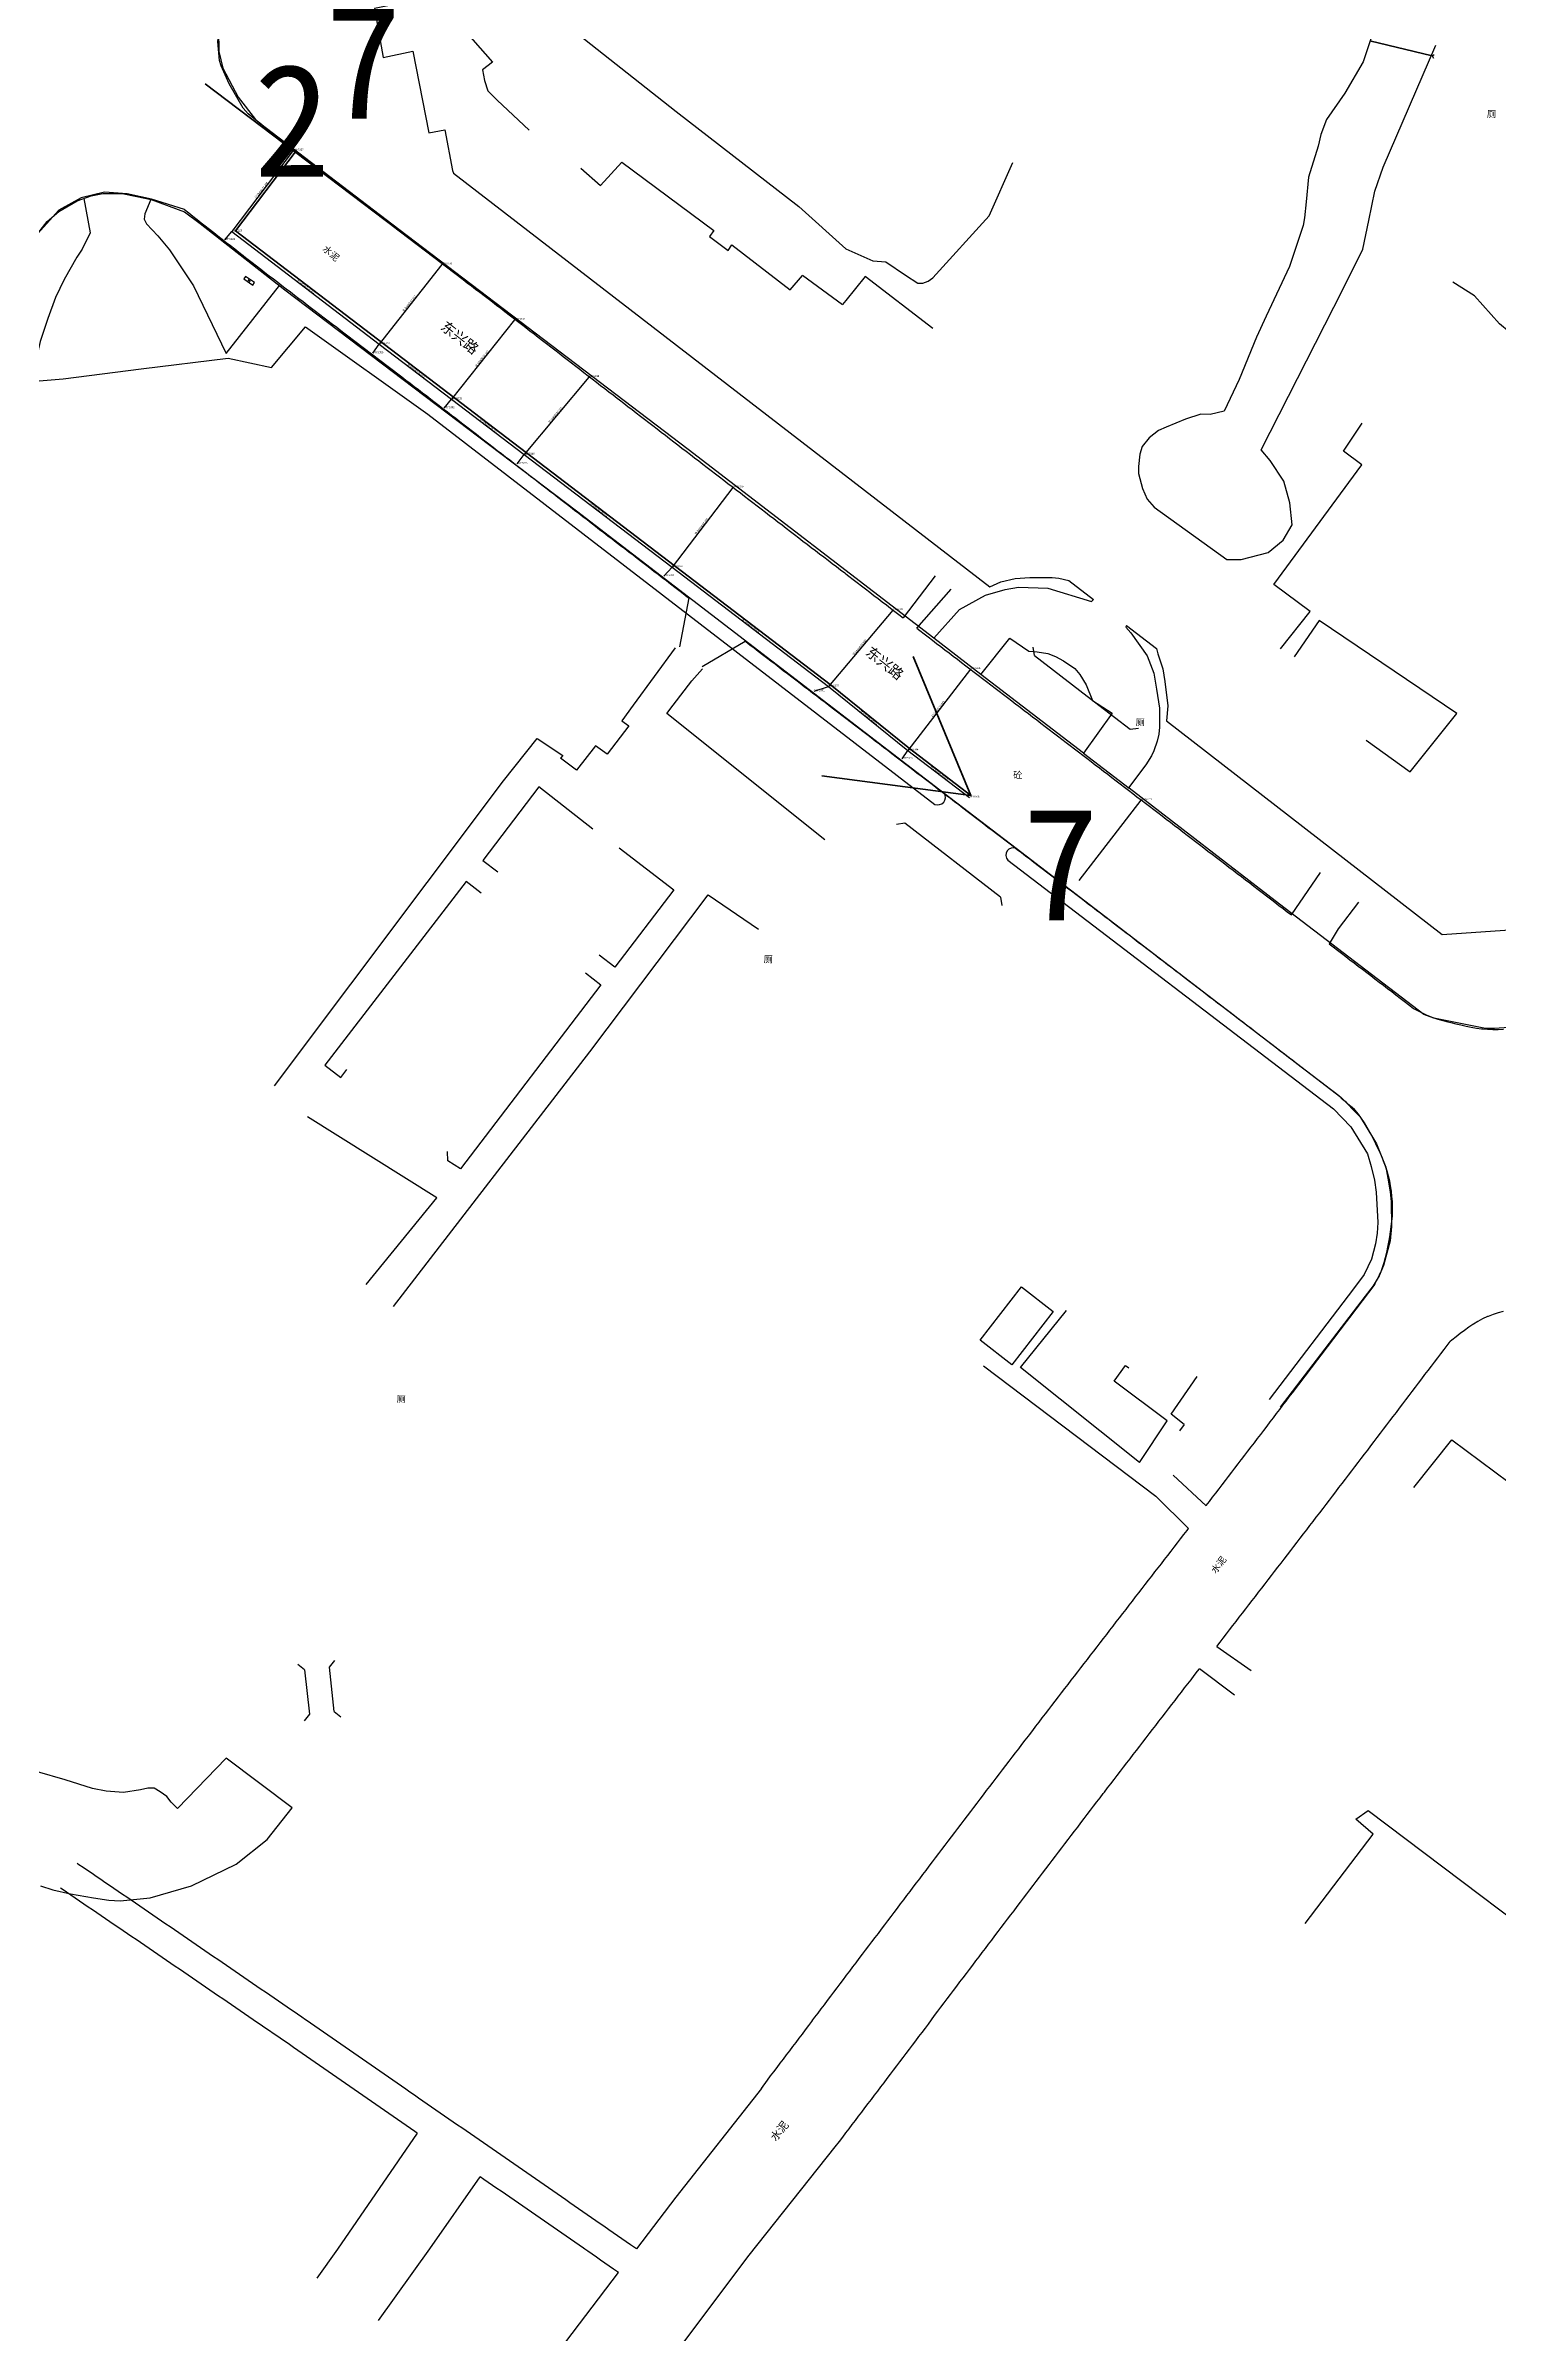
# Model space of a CAD drawing. Extents: x 563510 to 564800, y 3598549 to 3601000.
# Drawn here: x 564097.8 to 564374.2, y 3598940.2 to 3599375.4 of the extents above; entities that cross this region are included whole.
import ezdxf
from ezdxf.enums import TextEntityAlignment as Align

# ---------------------------------------------------------------- set-up
doc = ezdxf.new("R2010")
doc.units = 0
for name, color, linetype in [('____', 252, 'CONTINUOUS'), ('DLSS', 8, 'CONTINUOUS'), ('GXYZ', 8, 'CONTINUOUS'), ('JM_JM', 252, 'CONTINUOUS'), ('JT_JT', 252, 'CONTINUOUS'), ('SXSS', 5, 'CONTINUOUS'), ('YSDSX', 3, 'CONTINUOUS'), ('YSLINE', 3, 'CONTINUOUS'), ('YSLINEflow', 7, 'Continuous'), ('YSXSX', 3, 'CONTINUOUS'), ('ZBTZ', 8, 'CONTINUOUS')]:
    doc.layers.add(name, color=color, linetype=linetype)
doc.styles.add('____', font='____')
doc.styles.add('GXDBZ', font='GXDBZ')
doc.styles.add('GXXBZ', font='GXXBZ')
doc.styles.add('HZTXT', font='HZTXT')

msp = doc.modelspace()

# ---------------------------------------------------------------- linework, layer by layer
at = {"layer": 'DLSS', "linetype": 'CONTINUOUS'}
for q in [(564361.89, 3599373.74), (564361.72, 3599373.06)]:
    msp.add_line((564361.46, 3599373.48), q, dxfattribs=at)
for points in [[(564266.72, 3599262.74), (564220.01, 3599298.63), (564164.96, 3599340.45), (564149.41, 3599352.35), (564138.49, 3599360.7), (564136.32, 3599362.46), (564135.38, 3599363.55), (564132.69, 3599368.16), (564131.2, 3599371.61), (564130.88, 3599372.6), (564130.57, 3599376.2), (564131.12, 3599380.31), (564132.15, 3599383.73), (564133.69, 3599387.91), (564141.54, 3599398.77), (564158.41, 3599420.72)], [(564158.41, 3599420.72), (564172.91, 3599411.36), (564165.39, 3599399.71), (564166.27, 3599395.02), (564164.75, 3599394.58), (564165.14, 3599391.73), (564164.46, 3599391.51), (564165.96, 3599383.64), (564160.32, 3599382.5), (564161.98, 3599373.19), (564167.64, 3599374.38), (564170.7, 3599358.88), (564173.71, 3599359.43), (564175.18, 3599351.72), (564175.39, 3599351.17), (564277.39, 3599272.49), (564279.48, 3599273.45), (564282.18, 3599274.08), (564284.96, 3599274.3), (564289.21, 3599274.27), (564290.51, 3599274.16), (564292.36, 3599273.75), (564297.05, 3599270.1)], [(564117.81, 3599346.17), (564116.69, 3599343.47), (564116.57, 3599342.41), (564116.96, 3599341.53), (564119.11, 3599339.28), (564121.38, 3599336.6), (564125.93, 3599329.77), (564132.16, 3599316.91), (564142.28, 3599329.8)], [(564303.37, 3599265.19), (564309.07, 3599260.76), (564309.33, 3599259.79), (564310.28, 3599256.91), (564310.63, 3599254.54), (564311.24, 3599249.89), (564310.98, 3599247.06), (564363.39, 3599206.37), (564388.16, 3599208.13), (564405.43, 3599231.19), (564441.59, 3599277.78), (564448.61, 3599271.74), (564448.98, 3599271.29), (564449.19, 3599270.67), (564449.26, 3599270.11), (564449.02, 3599269.3)], [(564266.72, 3599262.74), (564271.6, 3599268.18), (564276.56, 3599270.94), (564280.26, 3599272.03), (564282.83, 3599272.43), (564288.38, 3599272.24), (564296.72, 3599269.72), (564297.05, 3599270.1)], [(564449.02, 3599269.3), (564448.65, 3599268.82), (564436.31, 3599252.64), (564398.76, 3599203.1), (564391.71, 3599194.16), (564390.84, 3599193.53), (564387.56, 3599191.51), (564384.18, 3599190.16), (564378.97, 3599188.96), (564376.05, 3599188.7), (564373.31, 3599188.55), (564371.63, 3599188.52), (564361.79, 3599190.46), (564359.9, 3599191.18), (564332.46, 3599212.16), (564303.85, 3599234.2)], [(564275.68, 3599255.85), (564281.18, 3599262.77), (564284.81, 3599260.27), (564286.39, 3599260.16), (564288.39, 3599259.82), (564289.88, 3599259.28), (564291.4, 3599258.47), (564293.5, 3599256.96), (564294.45, 3599255.84), (564295.69, 3599253.88), (564296.91, 3599250.92), (564300.66, 3599248.48), (564295.15, 3599240.89)], [(564303.37, 3599265.19), (564303.23, 3599264.86), (564304.21, 3599263.77), (564307.28, 3599259.37), (564308.56, 3599256.09), (564309.09, 3599253.07), (564309.64, 3599249.46), (564309.62, 3599245.81), (564309.51, 3599244.49), (564309.21, 3599243.16), (564308.55, 3599241.35), (564308.09, 3599240.4), (564307.06, 3599238.68), (564303.75, 3599234.28)], [(564295.15, 3599240.89), (564275.68, 3599255.85)]]:
    msp.add_lwpolyline(points, dxfattribs=at)
msp.add_lwpolyline([(564349.6, 3599376.38), (564361.46, 3599373.48)], close=True, dxfattribs=at)
at = {"layer": 'DLSS'}
for points in [[(564077.19, 3599315.26), (564098.08, 3599341.98), (564100.29, 3599343.87), (564103.77, 3599345.9), (564106.43, 3599346.9), (564108.71, 3599347.34), (564112.36, 3599347.34), (564115.16, 3599346.77), (564117.89, 3599346.16), (564124.2, 3599343.85), (564127.2, 3599341.64), (564143.28, 3599329.02), (564198.78, 3599286.94), (564268.69, 3599233.29)], [(564282.35, 3599222.8), (564344.1, 3599175.49), (564347.7, 3599171.8), (564348.46, 3599170.58), (564350.89, 3599166.61), (564352.66, 3599162.12), (564353.08, 3599160.04), (564353.47, 3599157.43), (564353.68, 3599155.65), (564353.78, 3599150.89), (564353.47, 3599148.17), (564352.21, 3599143.42), (564351.42, 3599141.48), (564350.27, 3599139.61), (564348.76, 3599137.63), (564332.57, 3599116.48)]]:
    msp.add_lwpolyline(points, dxfattribs=at)
at = {"layer": 'DLSS', "linetype": 'CONTINUOUS'}
for points in [[(564105.04, 3599346.37), (564106.28, 3599339.85), (564104.72, 3599336.75), (564103.72, 3599335.23), (564101.3, 3599330.97), (564099.7, 3599327.55), (564098.22, 3599323.54), (564096.78, 3599319.18), (564095.03, 3599311.58), (564101.14, 3599312.1), (564115.96, 3599313.97), (564132.51, 3599316.03), (564140.78, 3599314.2), (564147.21, 3599321.96), (564170.5, 3599305.33), (564266.92, 3599231.15, 0.728727), (564268.69, 3599233.29, 0.728727)], [(564282.35, 3599222.8, 0.798218), (564280.77, 3599220.53), (564280.77, 3599220.53), (564342.7, 3599173.22), (564346.02, 3599169.8), (564349.17, 3599164.68), (564349.88, 3599162.3), (564350.54, 3599159.68), (564350.84, 3599157.42), (564351.15, 3599151.64), (564351.05, 3599149.57), (564350.7, 3599147.57), (564349.96, 3599144.63), (564348.58, 3599141.75), (564346.51, 3599139.01), (564330.5, 3599117.97)]]:
    msp.add_lwpolyline(points, format="xyb", dxfattribs=at)
at = {"layer": 'GXYZ', "linetype": 'CONTINUOUS'}
for p, q in [((564135.82, 3599331.56), (564135.48, 3599331.07)), ((564135.48, 3599331.07), (564137.19, 3599329.89)), ((564137.53, 3599330.39), (564135.82, 3599331.56)), ((564136.29, 3599330.87), (564136.72, 3599330.58)), ((564137.19, 3599329.89), (564137.53, 3599330.39))]:
    msp.add_line(p, q, dxfattribs=at)
msp.add_lwpolyline([(564136.71, 3599330.59), (564136.3, 3599330.87)], dxfattribs=at)
at = {"layer": 'JT_JT', "linetype": 'CONTINUOUS'}
for p, q in [((564285.84, 3599259.46), (564285.63, 3599261.05)), ((564285.84, 3599259.46), (564298.1, 3599250)), ((564298.1, 3599250), (564304.04, 3599245.42)), ((564304.04, 3599245.42), (564305.63, 3599245.62)), ((564261.22, 3599227.54), (564259.63, 3599227.34)), ((564279.42, 3599213.5), (564261.22, 3599227.54)), ((564279.42, 3599213.5), (564279.63, 3599211.91)), ((564147.03, 3599066.57), (564145.78, 3599067.57)), ((564151.77, 3599067.09), (564152.77, 3599068.34)), ((564152.7, 3599058.63), (564151.77, 3599067.09)), ((564147.03, 3599066.57), (564147.96, 3599058.11)), ((564147.96, 3599058.11), (564146.96, 3599056.86)), ((564152.7, 3599058.63), (564153.95, 3599057.63))]:
    msp.add_line(p, q, dxfattribs=at)
for points in [[(564204.94, 3599413.67), (564187.42, 3599388.65), (564187.79, 3599387.02), (564188.88, 3599385.76), (564217.7, 3599362.91), (564241.02, 3599344.85), (564249.95, 3599336.79), (564250, 3599336.77)], [(564155.71, 3599405.16), (564149.86, 3599409.63), (564141.46, 3599398.68), (564135.81, 3599391.27), (564133.32, 3599387.36), (564131.77, 3599382.83), (564130.69, 3599378.36), (564130.75, 3599374.3), (564131.49, 3599371.17), (564134.41, 3599365.66), (564137.73, 3599361.37)], [(564155.98, 3599405.11), (564179.61, 3599386.65), (564175.28, 3599380.82), (564182.8, 3599372.3), (564180.9, 3599370.84), (564181.24, 3599368.8), (564181.91, 3599366.85), (564183.64, 3599365.09), (564189.76, 3599359.35)], [(564137.73, 3599361.37), (564138.51, 3599360.75), (564139.3, 3599360.13), (564140.08, 3599359.51), (564140.87, 3599358.89), (564141.66, 3599358.27), (564142.44, 3599357.65), (564143.23, 3599357.04), (564144.01, 3599356.42), (564144.8, 3599355.8), (564145.59, 3599355.18), (564146.37, 3599354.57), (564147.16, 3599353.95), (564147.95, 3599353.34), (564148.74, 3599352.72), (564148.88, 3599352.62), (564149.67, 3599352), (564150.46, 3599351.39), (564151.25, 3599350.77), (564152.04, 3599350.16), (564152.83, 3599349.55), (564153.62, 3599348.94), (564154.42, 3599348.33), (564155.21, 3599347.72), (564156, 3599347.11), (564156.8, 3599346.5), (564157.59, 3599345.9), (564158.38, 3599345.29), (564159.18, 3599344.68), (564159.97, 3599344.07), (564160.77, 3599343.47), (564161.56, 3599342.86), (564162.36, 3599342.26), (564163.15, 3599341.65), (564163.95, 3599341.04), (564164.75, 3599340.44), (564165.54, 3599339.83), (564166.34, 3599339.23), (564167.14, 3599338.62), (564167.93, 3599338.02), (564168.73, 3599337.41), (564169.52, 3599336.81), (564170.32, 3599336.2), (564171.12, 3599335.6), (564171.91, 3599334.99), (564172.71, 3599334.39), (564173.5, 3599333.78), (564174.3, 3599333.18), (564175.09, 3599332.57), (564175.89, 3599331.96), (564176.69, 3599331.36), (564177.2, 3599330.97), (564177.99, 3599330.36), (564178.79, 3599329.75), (564179.58, 3599329.14), (564180.38, 3599328.54), (564181.17, 3599327.93), (564181.96, 3599327.32), (564182.76, 3599326.71), (564183.55, 3599326.1), (564184.34, 3599325.49), (564185.14, 3599324.88), (564185.93, 3599324.27), (564186.72, 3599323.66), (564187.51, 3599323.05), (564188.31, 3599322.44), (564189.1, 3599321.83), (564189.89, 3599321.22), (564190.68, 3599320.61), (564191.47, 3599320), (564192.27, 3599319.39), (564193.06, 3599318.78), (564193.85, 3599318.17), (564194.64, 3599317.56), (564195.43, 3599316.94), (564196.22, 3599316.33), (564197.01, 3599315.72), (564197.81, 3599315.11), (564198.6, 3599314.5), (564199.39, 3599313.89), (564200.18, 3599313.28), (564200.97, 3599312.66), (564201.76, 3599312.05), (564202.55, 3599311.44), (564203.34, 3599310.83), (564204.14, 3599310.22), (564204.93, 3599309.61), (564205.72, 3599309), (564206.51, 3599308.38), (564206.94, 3599308.05), (564207.73, 3599307.44), (564208.53, 3599306.83), (564209.32, 3599306.22), (564210.11, 3599305.61), (564210.9, 3599305), (564211.69, 3599304.39), (564212.49, 3599303.78), (564213.28, 3599303.17), (564214.07, 3599302.56), (564214.86, 3599301.95), (564215.66, 3599301.33), (564216.45, 3599300.73), (564217.24, 3599300.12), (564218.03, 3599299.51), (564218.82, 3599298.9), (564219.62, 3599298.29), (564220.41, 3599297.68), (564221.2, 3599297.07), (564222, 3599296.46), (564222.79, 3599295.85), (564223.58, 3599295.24), (564224.37, 3599294.63), (564225.17, 3599294.02), (564225.96, 3599293.41), (564226.75, 3599292.8), (564227.55, 3599292.19), (564228.34, 3599291.58), (564229.13, 3599290.97), (564229.93, 3599290.37), (564230.72, 3599289.76), (564231.51, 3599289.15), (564232.31, 3599288.54), (564233.1, 3599287.93), (564233.89, 3599287.32), (564234.69, 3599286.71), (564235.48, 3599286.1), (564236.27, 3599285.49), (564237.07, 3599284.89), (564237.86, 3599284.28), (564238.65, 3599283.67), (564239.45, 3599283.06), (564240.24, 3599282.45), (564241.03, 3599281.84), (564241.83, 3599281.23), (564242.62, 3599280.63), (564243.41, 3599280.02), (564244.21, 3599279.41), (564245, 3599278.8), (564245.8, 3599278.19), (564246.59, 3599277.58), (564247.38, 3599276.98), (564248.18, 3599276.37), (564248.97, 3599275.76), (564249.76, 3599275.15), (564250, 3599274.97)], [(564199.61, 3599352.12), (564203.31, 3599348.85), (564207.38, 3599353.26), (564224.88, 3599340.28), (564224.06, 3599339.17), (564227.57, 3599336.5), (564228.33, 3599337.58), (564239.41, 3599329.01), (564241.73, 3599331.75)], [(564250, 3599336.77), (564255.12, 3599334.54), (564257.6, 3599334.33), (564261.31, 3599331.79), (564263.66, 3599330.29), (564264.61, 3599330.26), (564265.64, 3599330.65), (564266.52, 3599331.31), (564277.26, 3599343.1), (564281.76, 3599353.21)], [(564124.23, 3599344.25), (564117.96, 3599346.21), (564113.31, 3599347.28), (564108.99, 3599347.59), (564104.54, 3599346.48), (564100.31, 3599344.13), (564093.98, 3599337.14), (564072.46, 3599309.08), (564051.31, 3599281.27), (564035.88, 3599260.45)], [(564124.23, 3599344.25), (564125.02, 3599343.64), (564125.8, 3599343.02), (564126.59, 3599342.39), (564127.38, 3599341.77), (564128.17, 3599341.15), (564128.96, 3599340.52), (564129.76, 3599339.9), (564130.55, 3599339.27), (564131.35, 3599338.65), (564132.15, 3599338.02), (564132.95, 3599337.4), (564133.75, 3599336.77), (564134.56, 3599336.14), (564135.36, 3599335.52), (564135.48, 3599335.42), (564136.29, 3599334.79), (564137.1, 3599334.17), (564137.9, 3599333.54), (564138.71, 3599332.92), (564139.51, 3599332.3), (564140.32, 3599331.67), (564141.12, 3599331.06), (564141.93, 3599330.44), (564142.73, 3599329.82), (564143.54, 3599329.2), (564144.34, 3599328.59), (564145.14, 3599327.97), (564145.95, 3599327.36), (564146.75, 3599326.75), (564147.55, 3599326.13), (564148.35, 3599325.52), (564149.15, 3599324.91), (564149.95, 3599324.31), (564150.75, 3599323.7), (564151.55, 3599323.09), (564152.35, 3599322.48), (564153.15, 3599321.87), (564153.95, 3599321.27), (564154.74, 3599320.66), (564155.54, 3599320.06), (564156.34, 3599319.45), (564157.13, 3599318.85), (564157.93, 3599318.25), (564158.72, 3599317.64), (564159.51, 3599317.04), (564160.3, 3599316.44), (564161.09, 3599315.83), (564161.89, 3599315.23), (564162.67, 3599314.63), (564163.46, 3599314.03), (564163.97, 3599313.64), (564164.76, 3599313.04), (564165.55, 3599312.44), (564166.33, 3599311.83), (564167.12, 3599311.23), (564167.91, 3599310.63), (564168.7, 3599310.02), (564169.48, 3599309.42), (564170.27, 3599308.81), (564171.06, 3599308.21), (564171.85, 3599307.6), (564172.64, 3599307), (564173.43, 3599306.39), (564174.21, 3599305.78), (564175, 3599305.18), (564175.79, 3599304.57), (564176.58, 3599303.96), (564177.37, 3599303.35), (564178.16, 3599302.74), (564178.95, 3599302.13), (564179.74, 3599301.52), (564180.53, 3599300.92), (564181.32, 3599300.31), (564182.11, 3599299.69), (564182.9, 3599299.08), (564183.69, 3599298.47), (564184.48, 3599297.86), (564185.27, 3599297.25), (564186.06, 3599296.64), (564186.85, 3599296.03), (564187.64, 3599295.42), (564188.43, 3599294.81), (564189.23, 3599294.19), (564190.02, 3599293.58), (564190.81, 3599292.97), (564191.6, 3599292.36), (564192.4, 3599291.74), (564193.19, 3599291.13), (564193.62, 3599290.8), (564194.42, 3599290.18), (564195.21, 3599289.57), (564196.01, 3599288.96), (564196.8, 3599288.35), (564197.59, 3599287.73), (564198.39, 3599287.12), (564199.18, 3599286.51), (564199.98, 3599285.9), (564200.77, 3599285.29), (564201.56, 3599284.67), (564202.36, 3599284.06), (564203.15, 3599283.45), (564203.95, 3599282.84), (564204.74, 3599282.23), (564205.53, 3599281.62), (564206.33, 3599281.01), (564207.12, 3599280.4), (564207.92, 3599279.79), (564208.71, 3599279.18), (564209.51, 3599278.57), (564210.3, 3599277.96), (564211.09, 3599277.35), (564211.89, 3599276.74), (564212.68, 3599276.13), (564213.47, 3599275.52), (564214.27, 3599274.91), (564215.06, 3599274.3), (564215.86, 3599273.69), (564216.65, 3599273.08), (564217.45, 3599272.47), (564218.24, 3599271.86), (564219.03, 3599271.25), (564219.83, 3599270.64), (564220.12, 3599270.42)], [(564241.71, 3599331.76), (564249.35, 3599326.19)], [(564266.5, 3599321.64), (564253.68, 3599331.56), (564250, 3599327)], [(564381.37, 3599300.67), (564385.54, 3599307.4), (564385.97, 3599311.3), (564385.3, 3599313.38), (564374.28, 3599322.53), (564369.53, 3599327.87), (564365.41, 3599330.45)], [(564250, 3599327), (564249.35, 3599326.19)], [(564332.67, 3599260.75), (564338.26, 3599267.8), (564331.38, 3599272.96), (564348.11, 3599295.72), (564344.65, 3599298.32), (564348.18, 3599303.67)], [(564250, 3599274.97), (564250.56, 3599274.54), (564251.35, 3599273.94), (564252.15, 3599273.33), (564252.94, 3599272.72), (564253.73, 3599272.11), (564254.53, 3599271.5), (564255.32, 3599270.89), (564256.11, 3599270.29), (564256.91, 3599269.68), (564257.7, 3599269.07), (564258.5, 3599268.46), (564259.29, 3599267.85), (564260.08, 3599267.25), (564260.88, 3599266.64)], [(564266.95, 3599274.61), (564260.88, 3599266.64)], [(564263.47, 3599264.65), (564269.99, 3599272.1)], [(564220.12, 3599270.42), (564218.35, 3599261.11)], [(564263.47, 3599264.65), (564264.05, 3599264.21), (564264.85, 3599263.6), (564265.64, 3599262.99), (564266.44, 3599262.38), (564267.23, 3599261.77), (564268.02, 3599261.17), (564268.82, 3599260.56), (564269.61, 3599259.95), (564270.41, 3599259.34), (564271.2, 3599258.74), (564271.99, 3599258.13), (564272.79, 3599257.52), (564273.58, 3599256.91), (564274.38, 3599256.3), (564275.17, 3599255.7), (564275.96, 3599255.09), (564276.76, 3599254.48), (564277.55, 3599253.87), (564278.35, 3599253.27), (564279.14, 3599252.66), (564279.94, 3599252.05), (564280.73, 3599251.44), (564281.52, 3599250.83), (564282.32, 3599250.23), (564282.61, 3599250)], [(564363.84, 3599250), (564340.02, 3599266.11), (564335.25, 3599259.18)], [(564217.5, 3599260.9), (564209.54, 3599250)], [(564222.63, 3599257.36), (564230.84, 3599262.19)], [(564230.84, 3599262.19), (564230.95, 3599262.11), (564231.74, 3599261.5), (564232.54, 3599260.89), (564233.33, 3599260.28), (564234.12, 3599259.67), (564234.92, 3599259.07), (564235.71, 3599258.46), (564236.51, 3599257.85), (564237.3, 3599257.24), (564238.09, 3599256.63), (564238.89, 3599256.02), (564239.68, 3599255.42), (564240.48, 3599254.81), (564241.27, 3599254.2), (564242.07, 3599253.59), (564242.86, 3599252.98), (564243.66, 3599252.37), (564244.45, 3599251.77), (564245.24, 3599251.16), (564246.04, 3599250.55), (564246.75, 3599250)], [(564217.14, 3599250), (564220.67, 3599254.61), (564222.73, 3599256.9)], [(564209.54, 3599250), (564207.39, 3599247.05), (564208.68, 3599246.07), (564204.62, 3599240.71), (564202.4, 3599242.25), (564198.77, 3599237.66), (564195.74, 3599239.92)], [(564245.99, 3599224.42), (564215.92, 3599248.41), (564217.14, 3599250)], [(564246.75, 3599250), (564246.83, 3599249.94), (564247.63, 3599249.33), (564248.42, 3599248.72), (564249.21, 3599248.12), (564250, 3599247.51)], [(564282.61, 3599250), (564283.11, 3599249.62), (564283.91, 3599249.01), (564284.7, 3599248.4), (564285.49, 3599247.8), (564286.29, 3599247.19), (564287.08, 3599246.58), (564287.88, 3599245.97), (564288.67, 3599245.37), (564289.46, 3599244.76), (564290.26, 3599244.15), (564291.05, 3599243.54), (564291.85, 3599242.93), (564292.64, 3599242.33), (564293.44, 3599241.72), (564294.23, 3599241.11), (564295.03, 3599240.5), (564295.82, 3599239.9), (564296.61, 3599239.29), (564297.41, 3599238.68), (564298.2, 3599238.07), (564299, 3599237.46), (564299.79, 3599236.86), (564300.58, 3599236.25), (564301.38, 3599235.64), (564302.17, 3599235.04), (564302.97, 3599234.43), (564303.76, 3599233.82), (564304.56, 3599233.21), (564305.35, 3599232.6), (564306.14, 3599232), (564306.94, 3599231.39), (564307.73, 3599230.78), (564308.53, 3599230.17), (564309.32, 3599229.57), (564310.11, 3599228.96), (564310.91, 3599228.35), (564311.7, 3599227.74), (564312.5, 3599227.13), (564313.29, 3599226.53), (564314.08, 3599225.92), (564314.88, 3599225.31), (564315.67, 3599224.7), (564316.47, 3599224.1), (564317.26, 3599223.49), (564318.06, 3599222.88), (564318.85, 3599222.27), (564319.64, 3599221.67), (564320.44, 3599221.06), (564321.23, 3599220.45), (564322.03, 3599219.84), (564322.82, 3599219.23), (564323.61, 3599218.63), (564324.41, 3599218.02), (564325.2, 3599217.41), (564326, 3599216.8), (564326.79, 3599216.2), (564327.59, 3599215.59), (564328.38, 3599214.98), (564329.17, 3599214.37), (564329.97, 3599213.77), (564330.76, 3599213.16), (564331.56, 3599212.55), (564332.35, 3599211.94), (564333.15, 3599211.33), (564333.94, 3599210.73), (564334.73, 3599210.12)], [(564348.95, 3599243.38), (564357.28, 3599237.33), (564366.18, 3599248.42), (564363.84, 3599250)], [(564250, 3599247.51), (564250.01, 3599247.51), (564250.8, 3599246.9), (564251.6, 3599246.29), (564252.39, 3599245.68), (564253.19, 3599245.08), (564253.98, 3599244.47), (564254.77, 3599243.86), (564255.57, 3599243.25), (564256.36, 3599242.64), (564257.16, 3599242.04), (564257.95, 3599241.43), (564258.75, 3599240.82), (564259.54, 3599240.21), (564260.33, 3599239.6), (564261.13, 3599239), (564261.92, 3599238.39), (564262.72, 3599237.78), (564263.51, 3599237.17), (564264.31, 3599236.56), (564265.1, 3599235.96), (564265.89, 3599235.35), (564266.69, 3599234.74), (564267.48, 3599234.13), (564268.28, 3599233.52), (564269.07, 3599232.92), (564269.87, 3599232.31), (564270.66, 3599231.7), (564271.45, 3599231.09), (564272.25, 3599230.49), (564273.04, 3599229.88), (564273.84, 3599229.27), (564274.63, 3599228.66), (564275.43, 3599228.06), (564276.22, 3599227.45), (564277.01, 3599226.84), (564277.81, 3599226.23), (564278.6, 3599225.62), (564279.4, 3599225.02), (564280.19, 3599224.41), (564280.98, 3599223.8), (564281.78, 3599223.19), (564282.57, 3599222.58), (564283.37, 3599221.98), (564284.16, 3599221.37), (564284.96, 3599220.76), (564285.75, 3599220.15), (564286.55, 3599219.55), (564287.34, 3599218.94), (564288.13, 3599218.33), (564288.93, 3599217.72), (564289.72, 3599217.12), (564290.52, 3599216.51), (564291.31, 3599215.9), (564292.1, 3599215.29), (564292.9, 3599214.69), (564293.69, 3599214.08), (564294.49, 3599213.47), (564295.28, 3599212.86), (564296.07, 3599212.25), (564296.87, 3599211.65), (564297.66, 3599211.04), (564298.46, 3599210.43), (564299.25, 3599209.82), (564300.05, 3599209.22), (564300.84, 3599208.61), (564301.63, 3599208), (564302.43, 3599207.39), (564303.22, 3599206.79), (564304.02, 3599206.18), (564304.81, 3599205.57), (564305.6, 3599204.96), (564306.4, 3599204.36), (564307.19, 3599203.75), (564307.99, 3599203.14), (564308.78, 3599202.53), (564309.57, 3599201.92), (564310.37, 3599201.32), (564311.16, 3599200.71), (564311.96, 3599200.1), (564312.75, 3599199.49), (564313.55, 3599198.89), (564314.34, 3599198.28), (564315.13, 3599197.67), (564315.93, 3599197.06), (564316.72, 3599196.46), (564317.52, 3599195.85), (564318.31, 3599195.24), (564319.1, 3599194.63), (564319.9, 3599194.03), (564320.69, 3599193.42), (564321.48, 3599192.81), (564322.28, 3599192.2), (564323.07, 3599191.6), (564323.87, 3599190.99), (564324.66, 3599190.38), (564325.45, 3599189.77), (564326.25, 3599189.16), (564327.04, 3599188.56), (564327.83, 3599187.95), (564328.63, 3599187.34), (564329.42, 3599186.73), (564330.22, 3599186.13), (564331.01, 3599185.52), (564331.8, 3599184.91), (564332.6, 3599184.3), (564333.39, 3599183.69), (564334.18, 3599183.09), (564334.98, 3599182.48), (564335.77, 3599181.87), (564336.56, 3599181.26), (564337.36, 3599180.66), (564338.15, 3599180.05), (564338.94, 3599179.44), (564339.74, 3599178.83), (564340.53, 3599178.23), (564341.33, 3599177.62), (564342.12, 3599177.01), (564342.91, 3599176.4), (564343.71, 3599175.79), (564343.71, 3599175.79)], [(564141.32, 3599177.62), (564184.9, 3599235.6), (564191.25, 3599243.69), (564196.15, 3599240.46), (564195.74, 3599239.92)], [(564191.58, 3599234.46), (564180.92, 3599220.49), (564183.77, 3599218.33)], [(564201.87, 3599226.44), (564191.58, 3599234.46)], [(564206.86, 3599222.85), (564217.26, 3599214.9), (564206.02, 3599200.2), (564203.08, 3599202.46)], [(564180.63, 3599214.25), (564177.75, 3599216.48), (564150.89, 3599181.56), (564153.92, 3599179.23), (564155.05, 3599180.71)], [(564334.73, 3599210.12), (564340.27, 3599218.21)], [(564163.96, 3599135.68), (564201.31, 3599184.1), (564223.82, 3599213.93), (564233.38, 3599207.38)], [(564347.46, 3599212.54), (564343.58, 3599207.48)], [(564343.58, 3599207.48), (564341.88, 3599204.65)], [(564341.88, 3599204.65), (564342.67, 3599204.04), (564343.47, 3599203.43), (564344.26, 3599202.82), (564345.06, 3599202.22), (564345.85, 3599201.61), (564346.64, 3599201), (564347.44, 3599200.39), (564348.23, 3599199.78), (564349.03, 3599199.18), (564349.82, 3599198.57), (564350.61, 3599197.96), (564351.41, 3599197.35), (564352.2, 3599196.74), (564352.99, 3599196.14), (564353.79, 3599195.53), (564354.58, 3599194.92), (564355.38, 3599194.31), (564356.17, 3599193.7), (564356.96, 3599193.1), (564356.96, 3599193.1)], [(564200.49, 3599199.09), (564203.38, 3599196.85), (564176.69, 3599161.81), (564174.27, 3599163.36), (564174.25, 3599165.14)], [(564356.96, 3599193.1), (564357.92, 3599192.34), (564358.8, 3599191.86), (564359.69, 3599191.41), (564360.59, 3599191), (564360.67, 3599190.97), (564361.6, 3599190.62), (564362.55, 3599190.31), (564363.51, 3599190.04), (564364.48, 3599189.79), (564365.01, 3599189.65), (564365.98, 3599189.42), (564366.96, 3599189.19), (564367.94, 3599188.98), (564368.92, 3599188.78), (564369.91, 3599188.61), (564370.89, 3599188.48), (564371.04, 3599188.46), (564372.03, 3599188.38), (564373.03, 3599188.35), (564374.03, 3599188.35), (564375.03, 3599188.37)], [(564350.61, 3599139.86), (564350.8, 3599140.32), (564351.27, 3599141.2), (564351.69, 3599142.1), (564351.7, 3599142.12), (564352.06, 3599143.04), (564352.36, 3599144), (564352.62, 3599144.96), (564352.84, 3599145.94), (564353.05, 3599146.93), (564353.24, 3599147.89), (564353.41, 3599148.88), (564353.57, 3599149.87), (564353.71, 3599150.86), (564353.82, 3599151.85), (564353.91, 3599152.84), (564353.95, 3599153.59), (564353.95, 3599154.59), (564353.92, 3599155.59), (564353.84, 3599156.59), (564353.73, 3599157.59), (564353.59, 3599158.58), (564353.42, 3599159.47), (564353.19, 3599160.44), (564352.9, 3599161.4), (564352.59, 3599162.35), (564352.24, 3599163.29), (564352.04, 3599163.83), (564351.64, 3599164.75), (564351.23, 3599165.66), (564350.8, 3599166.56), (564350.35, 3599167.45), (564349.89, 3599168.34), (564349.4, 3599169.22), (564349.12, 3599169.71), (564348.6, 3599170.57), (564348.05, 3599171.41), (564347.46, 3599172.22), (564346.81, 3599172.98), (564346.7, 3599173.1), (564345.97, 3599173.78), (564345.2, 3599174.42), (564344.41, 3599175.04), (564343.71, 3599175.79)], [(564158.78, 3599139.84), (564172.2, 3599156.32), (564147.61, 3599171.71)], [(564283.4, 3599139.38), (564289.41, 3599134.71), (564281.54, 3599124.56), (564275.52, 3599129.23), (564283.4, 3599139.38)], [(564318.48, 3599097.75), (564318.52, 3599097.8), (564319.13, 3599098.59), (564319.74, 3599099.38), (564320.34, 3599100.17), (564320.95, 3599100.96), (564321.56, 3599101.75), (564322.17, 3599102.54), (564322.77, 3599103.33), (564323.38, 3599104.12), (564323.98, 3599104.91), (564324.59, 3599105.7), (564325.19, 3599106.49), (564325.25, 3599106.57), (564325.86, 3599107.36), (564326.46, 3599108.15), (564327.07, 3599108.94), (564327.67, 3599109.73), (564328.28, 3599110.52), (564328.88, 3599111.31), (564329.49, 3599112.1), (564330.09, 3599112.9), (564330.7, 3599113.69), (564331.3, 3599114.48), (564331.91, 3599115.27), (564332.51, 3599116.07), (564333.11, 3599116.86), (564333.72, 3599117.65), (564334.32, 3599118.45), (564334.93, 3599119.24), (564335.53, 3599120.03), (564336.14, 3599120.83), (564336.74, 3599121.62), (564337.35, 3599122.42), (564337.95, 3599123.21), (564338.56, 3599124.01), (564339.16, 3599124.8), (564339.77, 3599125.6), (564340.37, 3599126.4), (564340.98, 3599127.19), (564341.58, 3599127.99), (564342.19, 3599128.78), (564342.79, 3599129.58), (564343.4, 3599130.37), (564344, 3599131.17), (564344.61, 3599131.97), (564345.21, 3599132.76), (564345.82, 3599133.56), (564346.43, 3599134.36), (564347.03, 3599135.15), (564347.64, 3599135.95), (564348.24, 3599136.75), (564348.85, 3599137.54), (564349.46, 3599138.34), (564350.07, 3599139.14), (564350.61, 3599139.86)], [(564305.81, 3599106.01), (564283.22, 3599124.06), (564291.92, 3599134.87)], [(564374.98, 3599134.73), (564374.02, 3599134.45), (564373.07, 3599134.14), (564372.14, 3599133.78), (564371.98, 3599133.72), (564371.07, 3599133.3), (564370.19, 3599132.82), (564369.33, 3599132.31), (564369.25, 3599132.25), (564368.43, 3599131.69), (564367.62, 3599131.1), (564366.83, 3599130.49), (564366.04, 3599129.88), (564365.25, 3599129.26), (564364.9, 3599128.97)], [(564320.53, 3599071.01), (564321.14, 3599071.8), (564321.75, 3599072.59), (564322.36, 3599073.38), (564322.97, 3599074.18), (564323.58, 3599074.97), (564324.2, 3599075.76), (564324.81, 3599076.55), (564325.42, 3599077.34), (564326.03, 3599078.13), (564326.64, 3599078.92), (564327.25, 3599079.72), (564327.86, 3599080.51), (564328.47, 3599081.3), (564329.09, 3599082.09), (564329.7, 3599082.88), (564330.31, 3599083.67), (564330.92, 3599084.47), (564331.53, 3599085.26), (564332.14, 3599086.05), (564332.75, 3599086.84), (564333.36, 3599087.63), (564333.97, 3599088.43), (564334.58, 3599089.22), (564335.19, 3599090.01), (564335.8, 3599090.81), (564336.41, 3599091.6), (564337.02, 3599092.39), (564337.63, 3599093.18), (564338.23, 3599093.98), (564338.84, 3599094.77), (564339.45, 3599095.56), (564339.51, 3599095.64), (564340.12, 3599096.44), (564340.73, 3599097.23), (564341.33, 3599098.02), (564341.94, 3599098.82), (564342.55, 3599099.61), (564343.16, 3599100.41), (564343.76, 3599101.2), (564344.37, 3599102), (564344.98, 3599102.79), (564345.58, 3599103.59), (564346.19, 3599104.38), (564346.8, 3599105.18), (564347.4, 3599105.97), (564348.01, 3599106.77), (564348.61, 3599107.56), (564349.22, 3599108.36), (564349.83, 3599109.16), (564350.43, 3599109.95), (564351.04, 3599110.75), (564351.64, 3599111.54), (564352.25, 3599112.34), (564352.85, 3599113.13), (564353.46, 3599113.93), (564354.06, 3599114.73), (564354.67, 3599115.52), (564355.27, 3599116.32), (564355.88, 3599117.12), (564356.48, 3599117.91), (564357.09, 3599118.71), (564357.69, 3599119.5), (564358.3, 3599120.3), (564358.91, 3599121.1), (564359.51, 3599121.89), (564360.12, 3599122.69), (564360.72, 3599123.48), (564361.33, 3599124.28), (564361.93, 3599125.08), (564362.54, 3599125.87), (564363.14, 3599126.67), (564363.75, 3599127.46), (564364.35, 3599128.26), (564364.9, 3599128.97)], [(564276.19, 3599124.38), (564308.93, 3599099.56)], [(564305.81, 3599106.01), (564311.1, 3599113.91), (564301.02, 3599121.48), (564303.19, 3599124.46), (564303.81, 3599123.98)], [(564314.31, 3599113.24), (564311.83, 3599115.19), (564316.8, 3599122.32)], [(564314.31, 3599113.24), (564313.42, 3599112.03)], [(564357.98, 3599101.2), (564365.22, 3599110.32), (564422.45, 3599067.69), (564434.09, 3599082.45), (564412.64, 3599098.24), (564419.14, 3599106.37)], [(564312.21, 3599103.58), (564318.49, 3599097.74)], [(564308.93, 3599099.56), (564315.13, 3599093.4)], [(564250, 3599008.3), (564250.12, 3599008.46), (564250.73, 3599009.26), (564251.33, 3599010.06), (564251.93, 3599010.85), (564252.54, 3599011.65), (564253.14, 3599012.45), (564253.74, 3599013.25), (564254.35, 3599014.05), (564254.95, 3599014.84), (564255.56, 3599015.64), (564256.16, 3599016.44), (564256.76, 3599017.24), (564257.37, 3599018.04), (564257.97, 3599018.84), (564258.58, 3599019.63), (564259.18, 3599020.43), (564259.79, 3599021.23), (564260.39, 3599022.03), (564260.99, 3599022.83), (564261.6, 3599023.62), (564262.2, 3599024.42), (564262.81, 3599025.22), (564263.41, 3599026.02), (564264.02, 3599026.82), (564264.62, 3599027.62), (564265.23, 3599028.41), (564265.83, 3599029.21), (564266.44, 3599030.01), (564267.05, 3599030.81), (564267.65, 3599031.61), (564268.26, 3599032.4), (564268.86, 3599033.2), (564269.47, 3599034), (564270.08, 3599034.8), (564270.68, 3599035.6), (564271.29, 3599036.4), (564271.9, 3599037.19), (564272.5, 3599037.99), (564273.11, 3599038.79), (564273.72, 3599039.59), (564274.33, 3599040.38), (564274.93, 3599041.18), (564275.54, 3599041.98), (564276.15, 3599042.78), (564276.76, 3599043.58), (564277.37, 3599044.37), (564277.98, 3599045.17), (564278.58, 3599045.97), (564279.19, 3599046.77), (564279.8, 3599047.56), (564280.41, 3599048.36), (564281.02, 3599049.16), (564281.63, 3599049.96), (564282.24, 3599050.75), (564282.85, 3599051.55), (564283.47, 3599052.35), (564284.08, 3599053.15), (564284.69, 3599053.94), (564284.9, 3599054.22), (564285.51, 3599055.02), (564286.12, 3599055.81), (564286.73, 3599056.61), (564287.34, 3599057.41), (564287.96, 3599058.2), (564288.57, 3599059), (564289.18, 3599059.79), (564289.79, 3599060.59), (564290.41, 3599061.39), (564291.02, 3599062.18), (564291.63, 3599062.98), (564292.24, 3599063.77), (564292.85, 3599064.56), (564293.46, 3599065.36), (564294.08, 3599066.15), (564294.69, 3599066.95), (564295.3, 3599067.74), (564295.91, 3599068.53), (564296.53, 3599069.33), (564297.14, 3599070.12), (564297.75, 3599070.91), (564298.36, 3599071.71), (564298.97, 3599072.5), (564299.59, 3599073.29), (564300.2, 3599074.08), (564300.81, 3599074.87), (564301.42, 3599075.67), (564302.04, 3599076.46), (564302.65, 3599077.25), (564303.26, 3599078.04), (564303.87, 3599078.83), (564304.48, 3599079.62), (564305.09, 3599080.42), (564305.71, 3599081.21), (564306.32, 3599082), (564306.93, 3599082.79), (564307.54, 3599083.58), (564308.15, 3599084.37), (564308.76, 3599085.16), (564309.37, 3599085.95), (564309.98, 3599086.74), (564310.59, 3599087.53), (564311.21, 3599088.32), (564311.82, 3599089.11), (564312.43, 3599089.9), (564313.04, 3599090.69), (564313.65, 3599091.48), (564314.26, 3599092.27), (564314.87, 3599093.06), (564315.13, 3599093.4)], [(564320.53, 3599071.01), (564327.06, 3599066.4)], [(564266.24, 3599000), (564266.26, 3599000.02), (564266.86, 3599000.82), (564267.47, 3599001.62), (564268.07, 3599002.41), (564268.67, 3599003.21), (564269.28, 3599004.01), (564269.88, 3599004.81), (564270.48, 3599005.6), (564271.09, 3599006.4), (564271.69, 3599007.2), (564272.29, 3599008), (564272.9, 3599008.79), (564273.5, 3599009.59), (564274.1, 3599010.39), (564274.71, 3599011.18), (564275.31, 3599011.98), (564275.92, 3599012.78), (564276.52, 3599013.58), (564277.12, 3599014.37), (564277.73, 3599015.17), (564278.33, 3599015.97), (564278.94, 3599016.76), (564279.54, 3599017.56), (564280.15, 3599018.36), (564280.75, 3599019.15), (564281.35, 3599019.95), (564281.96, 3599020.75), (564282.56, 3599021.54), (564283.17, 3599022.34), (564283.77, 3599023.13), (564284.38, 3599023.93), (564284.98, 3599024.73), (564285.59, 3599025.52), (564286.19, 3599026.32), (564286.8, 3599027.12), (564287.4, 3599027.91), (564288.01, 3599028.71), (564288.62, 3599029.5), (564289.22, 3599030.3), (564289.83, 3599031.09), (564290.43, 3599031.89), (564291.04, 3599032.68), (564291.65, 3599033.48), (564292.25, 3599034.27), (564292.86, 3599035.07), (564293.47, 3599035.86), (564294.07, 3599036.66), (564294.68, 3599037.45), (564295.29, 3599038.25), (564295.9, 3599039.04), (564296.51, 3599039.84), (564297.11, 3599040.63), (564297.72, 3599041.42), (564298.33, 3599042.22), (564298.94, 3599043.01), (564299.16, 3599043.29), (564299.77, 3599044.09), (564300.37, 3599044.88), (564300.98, 3599045.67), (564301.59, 3599046.47), (564302.2, 3599047.26), (564302.81, 3599048.05), (564303.42, 3599048.85), (564304.03, 3599049.64), (564304.64, 3599050.43), (564305.25, 3599051.22), (564305.86, 3599052.02), (564306.47, 3599052.81), (564307.08, 3599053.6), (564307.69, 3599054.39), (564308.3, 3599055.18), (564308.91, 3599055.98), (564309.52, 3599056.77), (564310.13, 3599057.56), (564310.74, 3599058.35), (564311.35, 3599059.14), (564311.97, 3599059.93), (564312.58, 3599060.73), (564313.19, 3599061.52), (564313.8, 3599062.31), (564314.41, 3599063.1), (564315.02, 3599063.89), (564315.64, 3599064.68), (564316.25, 3599065.47), (564316.86, 3599066.27), (564317.22, 3599066.73)], [(564323.9, 3599061.71), (564317.22, 3599066.73)], [(564337.35, 3599018.32), (564350.27, 3599035.28), (564346.96, 3599038.14), (564349.31, 3599039.78), (564395.5, 3599004.94), (564401.79, 3599000)], [(564147.25, 3599000), (564146.55, 3599000.48), (564145.72, 3599001.05), (564144.9, 3599001.62), (564144.58, 3599001.83), (564143.76, 3599002.4), (564142.94, 3599002.96), (564142.11, 3599003.53), (564141.29, 3599004.1), (564140.46, 3599004.66), (564139.64, 3599005.23), (564138.81, 3599005.79), (564137.99, 3599006.36), (564137.16, 3599006.92), (564136.34, 3599007.49), (564135.51, 3599008.05), (564134.69, 3599008.62), (564133.86, 3599009.18), (564133.04, 3599009.75), (564132.21, 3599010.31), (564131.39, 3599010.88), (564130.56, 3599011.44), (564129.74, 3599012), (564128.91, 3599012.57), (564128.09, 3599013.13), (564127.26, 3599013.7), (564126.44, 3599014.26), (564125.61, 3599014.83), (564124.78, 3599015.39), (564123.96, 3599015.96), (564123.13, 3599016.52), (564122.31, 3599017.08), (564121.48, 3599017.65), (564120.66, 3599018.21), (564119.83, 3599018.77), (564119, 3599019.34), (564118.18, 3599019.9), (564117.35, 3599020.47), (564116.53, 3599021.03), (564115.7, 3599021.6), (564114.88, 3599022.16), (564114.05, 3599022.72), (564113.22, 3599023.29), (564112.4, 3599023.85), (564111.57, 3599024.42), (564110.75, 3599024.98), (564109.92, 3599025.54), (564109.09, 3599026.11), (564108.27, 3599026.67), (564107.44, 3599027.24), (564106.62, 3599027.8), (564105.79, 3599028.37), (564104.97, 3599028.93), (564104.14, 3599029.49), (564103.81, 3599029.72)], [(564137.27, 3599000), (564137.27, 3599000), (564136.44, 3599000.57), (564135.62, 3599001.13), (564134.8, 3599001.7), (564133.97, 3599002.26), (564133.15, 3599002.83), (564132.32, 3599003.39), (564131.5, 3599003.96), (564130.67, 3599004.52), (564129.85, 3599005.09), (564129.03, 3599005.65), (564128.2, 3599006.21), (564127.38, 3599006.78), (564126.55, 3599007.34), (564125.72, 3599007.91), (564124.9, 3599008.47), (564124.07, 3599009.04), (564123.25, 3599009.6), (564122.42, 3599010.16), (564121.6, 3599010.73), (564120.77, 3599011.29), (564119.95, 3599011.86), (564119.12, 3599012.42), (564118.3, 3599012.98), (564117.47, 3599013.55), (564116.64, 3599014.11), (564115.82, 3599014.68), (564114.99, 3599015.24), (564114.17, 3599015.8), (564113.34, 3599016.37), (564112.52, 3599016.93), (564111.69, 3599017.5), (564110.86, 3599018.06), (564110.04, 3599018.62), (564109.21, 3599019.19), (564108.39, 3599019.75), (564107.56, 3599020.32), (564106.73, 3599020.88), (564105.91, 3599021.44), (564105.08, 3599022.01), (564104.26, 3599022.57), (564103.43, 3599023.14), (564102.6, 3599023.7), (564101.78, 3599024.27), (564100.95, 3599024.83), (564100.62, 3599025.06)], [(564243.73, 3599000), (564244.09, 3599000.48), (564244.69, 3599001.27), (564245.3, 3599002.07), (564245.9, 3599002.87), (564246.5, 3599003.67), (564247.11, 3599004.47), (564247.71, 3599005.27), (564248.31, 3599006.06), (564248.92, 3599006.86), (564249.52, 3599007.66), (564250, 3599008.3)], [(564168.45, 3598978.44), (564167.99, 3598978.76), (564167.17, 3598979.33), (564166.35, 3598979.9), (564165.53, 3598980.46), (564164.7, 3598981.03), (564163.88, 3598981.6), (564163.06, 3598982.17), (564162.24, 3598982.74), (564161.41, 3598983.31), (564160.59, 3598983.88), (564159.77, 3598984.45), (564158.95, 3598985.02), (564158.12, 3598985.59), (564157.3, 3598986.16), (564156.48, 3598986.73), (564155.66, 3598987.29), (564154.84, 3598987.86), (564154.01, 3598988.43), (564153.19, 3598989), (564152.37, 3598989.57), (564151.55, 3598990.14), (564150.72, 3598990.71), (564149.9, 3598991.28), (564149.08, 3598991.85), (564148.26, 3598992.42), (564147.44, 3598992.99), (564146.61, 3598993.56), (564145.79, 3598994.13), (564144.97, 3598994.7), (564144.15, 3598995.27), (564137.25, 3599000)], [(564203.94, 3598960.75), (564203.28, 3598961.21), (564202.45, 3598961.78), (564201.63, 3598962.35), (564200.81, 3598962.92), (564199.99, 3598963.48), (564199.16, 3598964.05), (564198.34, 3598964.62), (564197.52, 3598965.19), (564196.7, 3598965.76), (564195.88, 3598966.33), (564195.05, 3598966.9), (564194.23, 3598967.47), (564193.41, 3598968.04), (564192.59, 3598968.6), (564191.76, 3598969.17), (564190.94, 3598969.74), (564190.12, 3598970.31), (564189.3, 3598970.88), (564188.47, 3598971.45), (564187.65, 3598972.02), (564186.83, 3598972.59), (564186.01, 3598973.16), (564185.19, 3598973.73), (564184.36, 3598974.3), (564183.54, 3598974.87), (564182.72, 3598975.43), (564181.9, 3598976), (564181.07, 3598976.57), (564180.25, 3598977.14), (564179.43, 3598977.71), (564178.61, 3598978.28), (564177.79, 3598978.85), (564176.96, 3598979.42), (564176.14, 3598979.99), (564175.32, 3598980.56), (564174.5, 3598981.12), (564173.67, 3598981.69), (564172.85, 3598982.26), (564172.03, 3598982.83), (564171.21, 3598983.4), (564170.38, 3598983.97), (564169.56, 3598984.54), (564168.74, 3598985.11), (564167.92, 3598985.68), (564167.09, 3598986.25), (564166.27, 3598986.82), (564165.45, 3598987.38), (564164.63, 3598987.95), (564163.81, 3598988.52), (564162.98, 3598989.09), (564162.16, 3598989.66), (564161.34, 3598990.23), (564160.52, 3598990.8), (564159.69, 3598991.37), (564158.87, 3598991.94), (564158.05, 3598992.51), (564157.23, 3598993.08), (564156.41, 3598993.65), (564155.58, 3598994.21), (564154.76, 3598994.78), (564153.94, 3598995.35), (564153.12, 3598995.92), (564152.3, 3598996.49), (564151.47, 3598997.06), (564150.65, 3598997.63), (564149.83, 3598998.2), (564149.01, 3598998.77), (564148.19, 3598999.34), (564147.36, 3598999.91), (564147.23, 3599000)], [(564233.97, 3598986.93), (564233.97, 3598986.93), (564235.08, 3598988.54), (564235.68, 3598989.33), (564236.29, 3598990.13), (564236.89, 3598990.92), (564237.5, 3598991.72), (564238.1, 3598992.52), (564238.71, 3598993.31), (564239.31, 3598994.11), (564239.91, 3598994.91), (564240.52, 3598995.7), (564241.12, 3598996.5), (564241.73, 3598997.29), (564242.33, 3598998.09), (564242.94, 3598998.89), (564243.54, 3598999.68), (564243.73, 3599000)], [(564250, 3598978.49), (564250.59, 3598979.27), (564251.2, 3598980.07), (564251.8, 3598980.86), (564252.41, 3598981.66), (564253.01, 3598982.46), (564253.62, 3598983.25), (564254.22, 3598984.05), (564254.83, 3598984.85), (564255.43, 3598985.64), (564256.04, 3598986.44), (564256.64, 3598987.23), (564257.24, 3598988.03), (564257.85, 3598988.83), (564258.45, 3598989.63), (564259.06, 3598990.42), (564259.66, 3598991.22), (564260.27, 3598992.02), (564260.87, 3598992.81), (564261.47, 3598993.61), (564262.08, 3598994.4), (564262.68, 3598995.2), (564263.29, 3598996), (564263.89, 3598996.8), (564264.5, 3598997.59), (564265.1, 3598998.39), (564265.7, 3598999.19), (564266.24, 3599000)], [(564233.97, 3598986.93), (564217.68, 3598966.24), (564210.19, 3598956.42), (564209.03, 3598957.22), (564208.21, 3598957.79), (564207.39, 3598958.36), (564206.56, 3598958.93), (564205.74, 3598959.5), (564204.92, 3598960.07), (564203.94, 3598960.75)], [(564092.78, 3598773.06), (564106.91, 3598791.19), (564145.6, 3598841.84), (564169.51, 3598873.11), (564188.71, 3598898.52), (564209.85, 3598926.27), (564231.59, 3598955.26), (564247.93, 3598975.86)], [(564168.45, 3598978.44), (564153.31, 3598956.35), (564149.39, 3598950.83)], [(564247.93, 3598975.86), (564248.78, 3598976.88), (564249.39, 3598977.68), (564249.99, 3598978.47), (564250, 3598978.49)], [(564161.1, 3598942.79), (564170.84, 3598956.46), (564180.43, 3598970.15)], [(564200.32, 3598956.38), (564200.06, 3598956.56), (564199.24, 3598957.13), (564198.42, 3598957.7), (564197.6, 3598958.27), (564196.77, 3598958.84), (564195.95, 3598959.41), (564195.13, 3598959.98), (564194.31, 3598960.55), (564193.48, 3598961.12), (564192.66, 3598961.69), (564191.84, 3598962.25), (564191.02, 3598962.82), (564190.19, 3598963.39), (564189.37, 3598963.96), (564188.55, 3598964.53), (564187.73, 3598965.1), (564186.91, 3598965.67), (564186.08, 3598966.24), (564185.26, 3598966.81), (564184.44, 3598967.38), (564183.62, 3598967.94), (564182.79, 3598968.51), (564181.97, 3598969.08), (564181.15, 3598969.65), (564180.43, 3598970.15)], [(564169.78, 3598915.77), (564179.89, 3598916.71), (564195.5, 3598937.19), (564206.76, 3598951.93), (564205.82, 3598952.58), (564205, 3598953.15), (564204.17, 3598953.72), (564203.35, 3598954.29), (564202.53, 3598954.86), (564201.71, 3598955.43), (564200.89, 3598956), (564200.32, 3598956.38)]]:
    msp.add_lwpolyline(points, dxfattribs=at)
msp.add_lwpolyline([(564266.24, 3599000)], close=True, dxfattribs=at)
msp.add_lwpolyline([(564266.24, 3599000)], close=True, dxfattribs=at)
at = {"layer": 'SXSS', "linetype": 'CONTINUOUS'}
msp.add_lwpolyline([(564350.19, 3599377.9), (564348.35, 3599372.37), (564344.89, 3599366.38), (564341.41, 3599361.37), (564340.29, 3599358.56), (564339.81, 3599356.35), (564337.99, 3599350.41), (564337.51, 3599345.72), (564337.21, 3599342.69), (564336.95, 3599341.24), (564334.34, 3599333.41), (564329.94, 3599323.97), (564328.08, 3599320.01), (564324.81, 3599311.94), (564321.93, 3599305.92), (564319.26, 3599305.32), (564317.51, 3599305.35), (564314.57, 3599304.41), (564310.89, 3599302.88), (564309.41, 3599302.25), (564307.67, 3599300.84), (564306.31, 3599299.19), (564305.88, 3599297.74), (564305.61, 3599295.38), (564305.61, 3599294.08), (564306.41, 3599291.2), (564307.3, 3599289.19), (564308.62, 3599287.67), (564322.43, 3599277.7), (564325.14, 3599277.7), (564330.28, 3599279.02), (564333.14, 3599281.37), (564334.83, 3599284.3), (564334.39, 3599288.49), (564333.29, 3599292.59), (564330.65, 3599296.56), (564328.96, 3599298.54), (564344.52, 3599329.09), (564348.3, 3599336.76), (564349.41, 3599342.21), (564350.57, 3599347.77), (564352.14, 3599352.3), (564362.16, 3599375.53)], dxfattribs=at)
at = {"layer": 'SXSS', "color": 5, "linetype": 'CONTINUOUS'}
msp.add_lwpolyline([(564096.81, 3599025.5), (564099.15, 3599024.72), (564102.54, 3599023.96), (564106.89, 3599023.21), (564109.84, 3599022.76), (564111.96, 3599022.59), (564117.67, 3599023.2), (564125.53, 3599025.46), (564134.05, 3599029.57), (564139.9, 3599034.31), (564144.71, 3599040.31), (564132.13, 3599049.75), (564122.85, 3599040.16), (564121.7, 3599041.4), (564120.86, 3599042.44), (564119.58, 3599043.32), (564118.45, 3599044.06), (564117.25, 3599044.06), (564115.84, 3599043.73), (564112.6, 3599043.22), (564109.32, 3599043.48), (564106.7, 3599044), (564101.5, 3599045.64), (564096.25, 3599047.14)], dxfattribs=at)
at = {"layer": 'YSLINE', "linetype": 'CONTINUOUS'}
for p, q in [((564144.86, 3599355.49), (564133.19, 3599340.09)), ((564131.85, 3599338.48), (564133.19, 3599340.09)), ((564133.19, 3599340.09), (564161.21, 3599318.67)), ((564173.12, 3599333.83), (564161.21, 3599318.67)), ((564186.95, 3599323.31), (564174.98, 3599308.19)), ((564160.03, 3599316.94), (564161.21, 3599318.67)), ((564161.21, 3599318.67), (564174.98, 3599308.19)), ((564201.09, 3599312.42), (564188.81, 3599297.66)), ((564173.59, 3599306.49), (564174.98, 3599308.19)), ((564174.98, 3599308.19), (564188.81, 3599297.66)), ((564187.49, 3599295.92), (564188.81, 3599297.66)), ((564188.81, 3599297.66), (564216.97, 3599276.27)), ((564228.5, 3599291.43), (564216.97, 3599276.27)), ((564215.36, 3599274.55), (564216.97, 3599276.27)), ((564216.97, 3599276.27), (564246.67, 3599253.56)), ((564258.92, 3599268.08), (564246.67, 3599253.56)), ((564273.69, 3599256.88), (564261.77, 3599241.41)), ((564243.96, 3599252.66), (564246.67, 3599253.56)), ((564246.67, 3599253.56), (564261.77, 3599241.41)), ((564260.67, 3599239.81), (564261.77, 3599241.41)), ((564261.77, 3599241.41), (564273.48, 3599232.46)), ((564306.11, 3599231.95), (564294.29, 3599216.69))]:
    msp.add_line(p, q, dxfattribs=at)
at = {"layer": 'YSLINEflow', "color": 7, "lineweight": 211}
for points in [[(564128.16, 3599368.15), (564162.36, 3599342.22)], [(564145.26, 3599355.18), (564133.89, 3599340.19), (564246.97, 3599253.96), (564262.08, 3599241.8), (564273.78, 3599232.85)], [(564245.4, 3599236.54), (564273.78, 3599232.85), (564262.79, 3599259.28)]]:
    msp.add_lwpolyline(points, dxfattribs=at)
at = {"layer": 'ZBTZ', "color": 8, "linetype": 'CONTINUOUS'}
for points in [[(564275.68, 3599255.85), (564266.72, 3599262.74)], [(564295.15, 3599240.89), (564303.85, 3599234.2)], [(564268.69, 3599233.29), (564282.35, 3599222.8)]]:
    msp.add_lwpolyline(points, dxfattribs=at)

# ---------------------------------------------------------------- texts
at = {"layer": '____', "style": '____'}
for rotation, p in [(321.7365, (564175.59, 3599318.66)), (321.4556, (564256.4, 3599256.76))]:
    msp.add_text('东兴路', height=2, rotation=rotation, dxfattribs=at).set_placement(p, align=Align.BOTTOM_CENTER)
at = {"layer": 'DLSS', "color": 4, "style": '____'}
for rotation, p in [(321.7365, (564175.59, 3599318.66)), (321.4556, (564256.4, 3599256.76))]:
    msp.add_text('东兴路', height=2, rotation=rotation, dxfattribs=at).set_placement(p, align=Align.BOTTOM_CENTER)
at = {"layer": 'JM_JM', "linetype": 'CONTINUOUS', "style": 'HZTXT'}
for p in [(564371.88, 3599361.8), (564305.08, 3599246.15), (564234.33, 3599201.04), (564164.55, 3599117.46)]:
    msp.add_text('厕', height=1.25, dxfattribs=at).set_placement(p)
at = {"layer": 'JT_JT', "linetype": 'CONTINUOUS', "style": 'HZTXT'}
for height, rotation, p in [(1.25, 319.5135, (564152.11, 3599335.97)), (1.25, 52.7307, (564320.84, 3599086.55)), (1.5, 51.2772, (564237.31, 3598978.88))]:
    msp.add_text('水泥', height=height, rotation=rotation, dxfattribs=at).set_placement(p, align=Align.MIDDLE)
msp.add_text('砼', height=1.25, dxfattribs=at).set_placement((564282.68, 3599236.8), align=Align.MIDDLE)
at = {"layer": 'YSDSX', "style": 'GXDBZ'}
for s, p in [('34YS327', (564144.86, 3599355.49)), ('34YS326', (564131.85, 3599338.48)), ('34YS325', (564133.19, 3599340.09)), ('34YS330', (564173.12, 3599333.83)), ('34YS333', (564186.95, 3599323.31)), ('34YS329', (564160.03, 3599316.94)), ('34YS328', (564161.21, 3599318.67)), ('34YS336', (564201.09, 3599312.42)), ('34YS332', (564173.59, 3599306.49)), ('34YS331', (564174.98, 3599308.19)), ('34YS340', (564188.81, 3599297.66)), ('34YS335', (564187.49, 3599295.92)), ('34YS339', (564228.5, 3599291.43)), ('34YS334', (564216.97, 3599276.27)), ('34YS338', (564215.36, 3599274.55)), ('34YS342', (564258.92, 3599268.08)), ('34YS337', (564246.67, 3599253.56)), ('34YS346', (564273.69, 3599256.88)), ('34YS341', (564243.96, 3599252.66)), ('34YS344', (564261.77, 3599241.41)), ('34YS345', (564260.67, 3599239.81)), ('34YS365', (564273.48, 3599232.46)), ('34YS349', (564306.11, 3599231.95))]:
    msp.add_text(s, height=0.35, dxfattribs=at).set_placement(p)
at = {"layer": 'YSLINEflow', "color": 7}
for s, p in [('7', (564158.23, 3599372.29)), ('2', (564144.68, 3599361.22)), ('7', (564290.83, 3599219.82))]:
    msp.add_text(s, height=21.46, dxfattribs=at).set_placement(p, align=Align.MIDDLE_CENTER)
at = {"layer": 'YSXSX', "style": 'GXXBZ'}
for s, rotation, p in [('砼 DN400 57.393', 52.8305, (564139.03, 3599347.79)), ('砼 DN1000 56.201', 322.6064, (564147.2, 3599329.38)), ('砼 DN400 57.017', 51.8653, (564167.17, 3599326.25)), ('砼 DN1000 56.153', 322.7294, (564168.1, 3599313.43)), ('砼 DN400 57.169', 51.6299, (564180.97, 3599315.75)), ('砼 DN400 57.071', 50.2426, (564194.95, 3599305.04)), ('砼 DN1000 56.137', 322.6772, (564181.9, 3599302.93)), ('砼 DN1000 56.071', 322.7844, (564202.89, 3599286.96)), ('砼 DN400 57.070', 52.7546, (564222.73, 3599283.85)), ('砼 DN1000 56.102', 322.6016, (564231.82, 3599264.92)), ('砼 DN400 56.999', 49.835, (564252.79, 3599260.82)), ('砼 DN400 57.029', 52.3906, (564267.73, 3599249.14)), ('砼 DN1000 56.005', 321.1787, (564254.22, 3599247.49)), ('砼 DN1000 56.076', 322.5952, (564267.62, 3599236.93))]:
    msp.add_text(s, height=0.35, rotation=rotation, dxfattribs=at).set_placement(p, align=Align.BOTTOM_CENTER)

doc.saveas('drawing.dxf')
